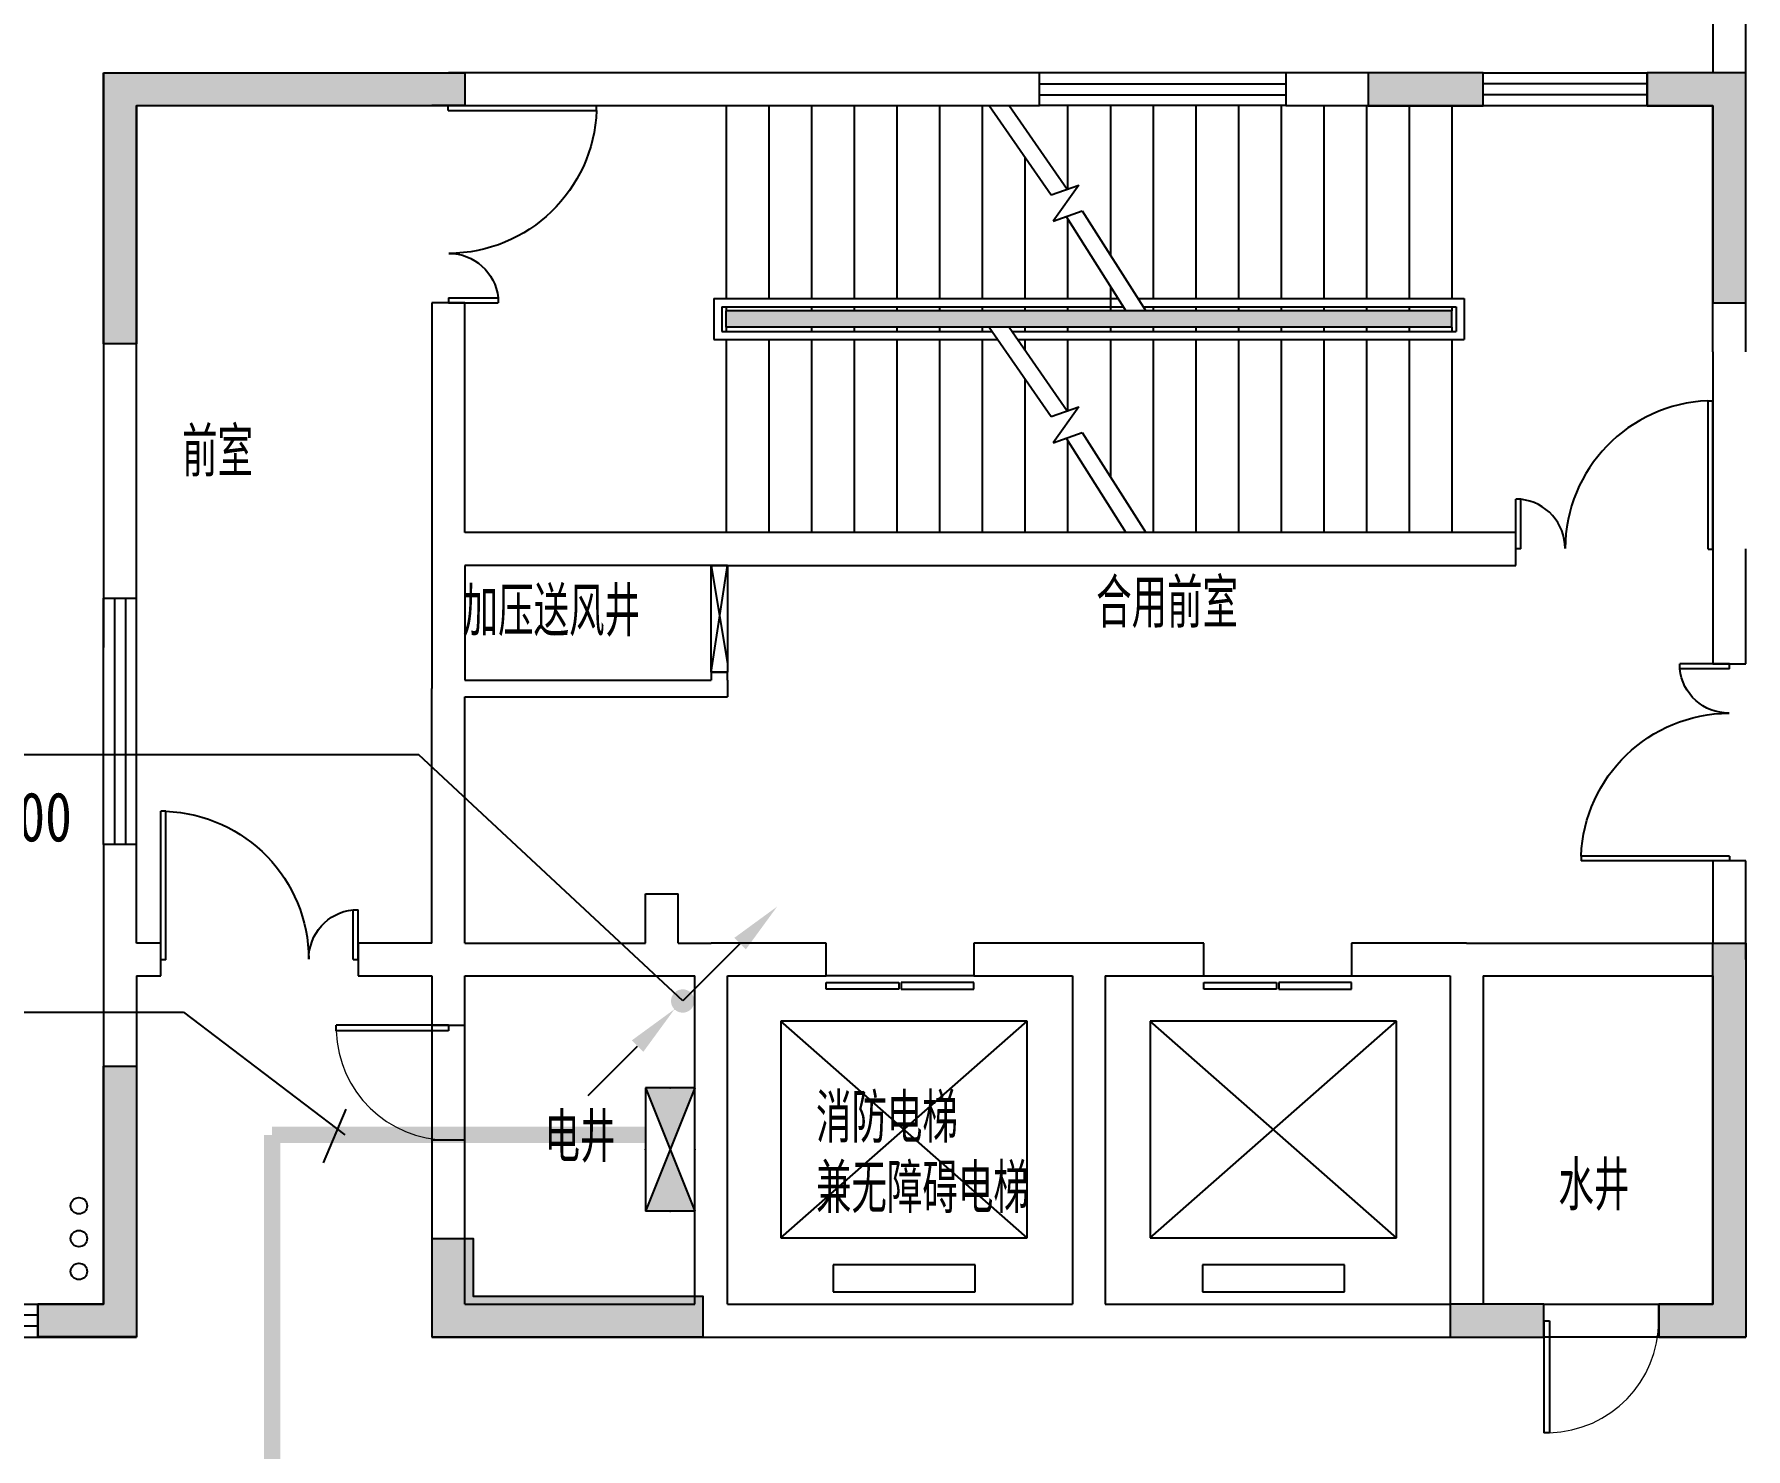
# Model space of a CAD drawing. Extents: x -41969 to 449372, y 65390 to 759577.
# Drawn here: x 328283 to 338705, y 719352 to 727967 of the extents above; entities that cross this region are included whole.
import ezdxf
from ezdxf.enums import TextEntityAlignment as Align

# ---------------------------------------------------------------- set-up
doc = ezdxf.new("R2010")
doc.units = 0
doc.header["$LTSCALE"] = 1000
doc.header["$MEASUREMENT"] = 0
doc.linetypes.add('DASH', pattern=[0.35, 0.25, -0.1])
for name, color, linetype in [('0-桥架', 120, 'Continuous'), ('0-电气文字', 6, 'Continuous'), ('ELEVATOR', 1, 'Continuous'), ('EQUIP-通讯', 241, 'Continuous'), ('IN-door', 2, 'Continuous'), ('jg新结构柱', 9, 'Continuous'), ('LWIRE', 4, 'Continuous'), ('PUB_HATCH', 8, 'Continuous'), ('STAIR', 2, 'Continuous'), ('WALL', 7, 'Continuous'), ('WINDOW', 2, 'Continuous'), ('WINDOW_TEXT', 7, 'Continuous'), ('电气标注', 6, 'Continuous'), ('装修家具', 8, 'Continuous')]:
    doc.layers.add(name, color=color, linetype=linetype)
doc.styles.add('-宋体', font='', dxfattribs={"width": 1.3})
doc.styles.add('_TCH_LABEL', font='COMPLEX', dxfattribs={"bigfont": 'GBCBIG'})
doc.styles.add('DIM_FONT', font='SIMPLEX', dxfattribs={"width": 0.7, "bigfont": 'GBCBIG'})
doc.styles.add('SIMPLEX', font='SIMPLEX.SHX')
doc.styles.get("Standard").update_dxf_attribs({"font": 'gbenor.shx', "bigfont": 'gbcbig.shx'})
doc.styles.get('-宋体').set_extended_font_data('NSimSun')

# ---------------------------------------------------------------- blocks, each defined once
blk = doc.blocks.new('A$C65FF3140')
at = {"color": 8}
for centre in [(-8350, 600), (-8350, 400), (-8350, 200)]:
    blk.add_circle(centre, 50, dxfattribs=at)
at = {"color": 8, "ltscale": 1e-06, "style": 'DIM_FONT', "text_generation_flag": 4, "width": 0.8, "flags": 9}
for tag, p, rotation in [('YSIZE', (7914, 18100), 270), ('XSIZE', (7914, 18100), 270), ('YSIZE', (5350, 12480), 270.0001), ('XSIZE', (5350, 12480), 270.0001), ('YSIZE', (7914, 10300), 270), ('XSIZE', (7914, 10300), 270), ('YSIZE', (5350, 4680), 270.0001), ('XSIZE', (5350, 4680), 270.0001), ('YSIZE', (-4020, -3750), 180.0001), ('XSIZE', (-4020, -3750), 180.0001), ('YSIZE', (3780, -3750), 180.0001), ('XSIZE', (3780, -3750), 180.0001), ('YSIZE', (12500, -4414), 270.0001), ('XSIZE', (12500, -4414), 270.0001), ('YSIZE', (12451, -6050), 180), ('XSIZE', (12451, -6050), 180), ('YSIZE', (10570, -6235), 180), ('XSIZE', (10570, -6235), 180), ('YSIZE', (-6200, -6314), 180), ('XSIZE', (-6200, -6314), 180), ('YSIZE', (1600, -6314), 180), ('XSIZE', (1600, -6314), 180)]:
    blk.add_attdef(tag, p, '', height=0.5, rotation=rotation, dxfattribs=at)
at = {"color": 8, "style": 'DIM_FONT', "oblique": 0, "width": 0.8, "flags": 9}
for tag, p, rotation in [('YSIZE', (5517, 17078), 360), ('XSIZE', (5517, 17078), 360), ('YSIZE', (5517, 9278), 360), ('XSIZE', (5517, 9278), 360), ('YSIZE', (-7222, -3917), 270), ('XSIZE', (-7222, -3917), 270), ('YSIZE', (578, -3917), 270), ('XSIZE', (578, -3917), 270)]:
    blk.add_attdef(tag, p, '', height=0.413, rotation=rotation, dxfattribs=at)
at = {"color": 8, "ltscale": 1e-06, "style": 'DIM_FONT', "width": 0.8, "flags": 9}
for tag, p, rotation in [('YSIZE', (5350, 16101), 89.9999), ('XSIZE', (5350, 16101), 89.9999), ('YSIZE', (7914, 10500), 90), ('XSIZE', (7914, 10500), 90), ('YSIZE', (7914, 2700), 90), ('XSIZE', (7914, 2700), 90), ('YSIZE', (-16900, -4414), 269.9999), ('XSIZE', (-16900, -4414), 269.9999)]:
    blk.add_attdef(tag, p, '', height=0.5, rotation=rotation, dxfattribs=at)
at = {"color": 8, "style": 'DIM_FONT', "text_generation_flag": 4, "width": 0.8, "flags": 9}
for tag, p, rotation in [('YSIZE', (5517, 11522), 0), ('XSIZE', (5517, 11522), 0), ('YSIZE', (5517, 3722), 0), ('XSIZE', (5517, 3722), 0), ('YSIZE', (9343, -1536), 180), ('XSIZE', (9343, -1536), 180), ('YSIZE', (-4978, -3917), 270), ('XSIZE', (-4978, -3917), 270), ('YSIZE', (2822, -3917), 270), ('XSIZE', (2822, -3917), 270)]:
    blk.add_attdef(tag, p, '', height=0.413, rotation=rotation, dxfattribs=at)
at = {"color": 8, "ltscale": 1e-06, "style": 'DIM_FONT', "oblique": 0, "width": 0.8, "flags": 9}
for tag, p, rotation in [('YSIZE', (5350, 8320), 89.9999), ('XSIZE', (5350, 8320), 89.9999), ('YSIZE', (-8180, -3750), 359.9999), ('XSIZE', (-8180, -3750), 359.9999), ('YSIZE', (-380, -3750), 359.9999), ('XSIZE', (-380, -3750), 359.9999)]:
    blk.add_attdef(tag, p, '', height=0.5, rotation=rotation, dxfattribs=at)
at = {"color": 8, "text_generation_flag": 4, "flags": 9}
for tag, p, height, width in [('YSIZE', (-14000, -1399), 0.666, 0.834261), ('XSIZE', (-14000, -1399), 0.666, 0.834261), ('YSIZE', (-10846, -3267), 0.5, 0.8), ('XSIZE', (-10846, -3267), 0.5, 0.8)]:
    blk.add_attdef(tag, p, '', height=height, rotation=180, dxfattribs=dict(at, width=width))
at = {"color": 8, "flags": 9}
for tag, p, height, width in [('YSIZE', (9600, -1399), 0.666, 0.834261), ('XSIZE', (9600, -1399), 0.666, 0.834261), ('YSIZE', (6446, -3267), 0.5, 0.8), ('XSIZE', (6446, -3267), 0.5, 0.8)]:
    blk.add_attdef(tag, p, '', height=height, dxfattribs=dict(at, width=width))
at = {"color": 8, "style": 'DIM_FONT', "width": 0.8, "flags": 9}
for tag in ['YSIZE', 'XSIZE']:
    blk.add_attdef(tag, (-13743, -1536), '', height=0.413, dxfattribs=at)
at = {"color": 8, "flags": 9}
for tag, p in [('YSIZE', (5880, -5584)), ('XSIZE', (5880, -5584)), ('YSIZE', (5880, -5584)), ('XSIZE', (5880, -5584)), ('YSIZE', (9400, -8941)), ('XSIZE', (9400, -8941))]:
    blk.add_attdef(tag, p, '', height=0.5, dxfattribs=at)
at = {"color": 8, "ltscale": 1e-06, "style": 'DIM_FONT', "width": 0.8, "flags": 9}
for tag, p in [('YSIZE', (-16900, -6050)), ('XSIZE', (-16900, -6050)), ('YSIZE', (-14970, -6235)), ('XSIZE', (-14970, -6235)), ('YSIZE', (-6000, -6314)), ('XSIZE', (-6000, -6314)), ('YSIZE', (1800, -6314)), ('XSIZE', (1800, -6314))]:
    blk.add_attdef(tag, p, '', height=0.5, dxfattribs=at)
at = {"color": 8, "text_generation_flag": 4, "flags": 9}
for tag, p in [('YSIZE', (-10280, -6139)), ('XSIZE', (-10280, -6139)), ('YSIZE', (-13800, -9000)), ('XSIZE', (-13800, -9000))]:
    blk.add_attdef(tag, p, '', height=0.5, rotation=180, dxfattribs=at)
blk = doc.blocks.new('_lift')
at = {"color": 9}
for p, q in [((0.2885, 0.5), (-0.2885, 0.5)), ((-0.2885, 0.5), (-0.2885, 0.4)), ((0.2885, 0.4), (0.2885, 0.5)), ((-0.2885, 0.4), (0.2885, 0.4)), ((0.5, 0.3), (-0.5, 0.3)), ((0.5, 0.3), (-0.5, -0.5)), ((-0.5, 0.3), (0.5, -0.5)), ((-0.5, 0.3), (-0.5, -0.5)), ((0.5, -0.5), (0.5, 0.3)), ((-0.5, -0.5), (0.5, -0.5))]:
    blk.add_line(p, q, dxfattribs=at)
blk = doc.blocks.new('sdarw52y5fghg')
at = {"layer": 'jg新结构柱'}
h = blk.add_hatch(color=256, dxfattribs=at)
h.dxf.hatch_style = 1
h.paths.add_polyline_path([(16258, -2243071), (16258, -2242471), (16508, -2242471), (16508, -2242821), (17908, -2242821), (17908, -2243071)])
h.paths.add_polyline_path([(24258, -2243071), (23728, -2243071), (23728, -2242871), (24058, -2242871), (24058, -2240671), (24258, -2240671)])
h.paths.add_polyline_path([(14258, -2235371), (16458, -2235371), (16458, -2235571), (14458, -2235571), (14458, -2237021), (14258, -2237021)])
h.paths.add_polyline_path([(26058, -2240371), (26058, -2239771), (26258, -2239771), (26258, -2240171), (28158, -2240171), (28158, -2240371)])
h.paths.add_polyline_path([(33758, -2240371), (33758, -2239771), (33558, -2239771), (33558, -2240171), (32108, -2240171), (32108, -2240371)])
h.paths.add_polyline_path([(33758, -2224571), (33758, -2225171), (33558, -2225171), (33558, -2224771), (32108, -2224771), (32108, -2224571)])
h.paths.add_polyline_path([(26058, -2224571), (26058, -2225171), (26258, -2225171), (26258, -2224771), (27708, -2224771), (27708, -2224571)])
h.paths.add_polyline_path([(27708, -2232371), (27708, -2232571), (26358, -2232571), (26358, -2233171), (26058, -2233171), (26058, -2231771), (26358, -2231771), (26358, -2232371)])
h.paths.add_polyline_path([(32108, -2232371), (32108, -2232571), (33458, -2232571), (33458, -2233171), (33758, -2233171), (33758, -2231771), (33458, -2231771), (33458, -2232371)])
h.paths.add_polyline_path([(35158, -2242871), (34558, -2242871), (34558, -2243071), (34958, -2243071), (34958, -2244521), (35158, -2244521)])
h.paths.add_polyline_path([(32058, -2244521), (31858, -2244521), (31858, -2243071), (31458, -2243071), (31458, -2242871), (32458, -2242871), (32458, -2243071), (32058, -2243071)])
h.paths.add_polyline_path([(34958, -2251871), (35158, -2251871), (35158, -2251671), (35158, -2250221), (34958, -2250221)])
h.paths.add_polyline_path([(14458, -2243070), (13858, -2243070), (13858, -2242870), (14258, -2242870), (14258, -2241420), (14458, -2241420)])
h.paths.add_polyline_path([(5358, -2242871), (5958, -2242871), (5958, -2243071), (5558, -2243071), (5558, -2244521), (5358, -2244521)])
h.paths.add_polyline_path([(8458, -2244520), (8658, -2244520), (8658, -2243070), (9058, -2243070), (9058, -2242870), (8058, -2242870), (8058, -2243070), (8458, -2243070)])
h.paths.add_polyline_path([(28158, -2244871), (27958, -2244871), (27958, -2245071), (27958, -2247121), (28158, -2247121)])
h.paths.add_polyline_path([(12358, -2244871), (12558, -2244871), (12558, -2245071), (12558, -2247121), (12358, -2247121)])
h.paths.add_polyline_path([(20158, -2246770), (20358, -2246770), (20358, -2245170), (20758, -2245170), (20758, -2244870), (19758, -2244870), (19758, -2245170), (20158, -2245170)])
h.paths.add_polyline_path([(5558, -2251871), (5358, -2251871), (5358, -2251671), (5358, -2250221), (5558, -2250221)])
h.paths.add_polyline_path([(32058, -2250921), (31858, -2250921), (31858, -2252371), (31458, -2252371), (31458, -2252571), (32458, -2252571), (32458, -2252371), (32058, -2252371)])
h.paths.add_polyline_path([(28158, -2250921), (27958, -2250921), (27958, -2252371), (27558, -2252371), (27558, -2252571), (28558, -2252571), (28558, -2252371), (28158, -2252371)])
h.paths.add_polyline_path([(20358, -2250921), (20158, -2250921), (20158, -2252271), (19558, -2252271), (19558, -2252571), (20958, -2252571), (20958, -2252271), (20358, -2252271)])
h.paths.add_polyline_path([(12558, -2250921), (12358, -2250921), (12358, -2252371), (11958, -2252371), (11958, -2252571), (12958, -2252571), (12958, -2252371), (12558, -2252371)])
h.paths.add_polyline_path([(8658, -2250921), (8458, -2250921), (8458, -2252371), (8058, -2252371), (8058, -2252571), (9058, -2252571), (9058, -2252371), (8658, -2252371)])
h.paths.add_polyline_path([(23658, -2235571), (24058, -2235571), (24058, -2236771), (24258, -2236771), (24258, -2235371), (23658, -2235371)])
h.paths.add_polyline_path([(22658, -2235571), (22658, -2235371), (21958, -2235371), (21958, -2235571)])
blk.add_hatch(color=256, dxfattribs=at).paths.add_polyline_path([(22458, -2242871), (22458, -2243071), (23028, -2243071), (23028, -2242871)])
for p, q in [((22658, -2235571), (22658, -2235371)), ((23658, -2235571), (23658, -2235371))]:
    blk.add_line(p, q, dxfattribs=at)
for points in [[(14258, -2235371), (16458, -2235371), (16458, -2235571), (14458, -2235571), (14458, -2237021), (14258, -2237021)], [(24258, -2243071), (23728, -2243071), (23728, -2242871), (24058, -2242871), (24058, -2240671), (24258, -2240671)], [(14458, -2243070), (13858, -2243070), (13858, -2242870), (14258, -2242870), (14258, -2241420), (14458, -2241420)], [(16258, -2243071), (16258, -2242471), (16508, -2242471), (16508, -2242821), (17908, -2242821), (17908, -2243071)], [(22458, -2242871), (22458, -2243071), (23028, -2243071), (23028, -2242871)]]:
    blk.add_lwpolyline(points, close=True, dxfattribs=at)
for points in [[(22658, -2235371), (21958, -2235371), (21958, -2235571), (22658, -2235571)], [(23658, -2235571), (24058, -2235571), (24058, -2236771), (24258, -2236771), (24258, -2235371), (23658, -2235371)]]:
    blk.add_lwpolyline(points, dxfattribs=at)
blk = doc.blocks.new('$DorLib2D$00000225')
at = {"color": 0}
for p, q in [((0.475, -0.0014), (0.475, 0.7521)), ((0.475, 0.7521), (0.5, 0.7521)), ((0.5, -0.0014), (0.5, 0.7521)), ((-0.5, 0), (-0.5, 0.252)), ((-0.475, 0.252), (-0.5, 0.252)), ((-0.475, 0), (-0.475, 0.252)), ((-0.475, 0), (-0.5, 0)), ((0.475, -0.0014), (0.5, -0.0014))]:
    blk.add_line(p, q, dxfattribs=at)
for centre, radius, start, end in [((0.5046, -0.0019), 0.7546, 92.24927, 179.72377), ((-0.5008, 0.0026), 0.2508, 359.78987, 84.09744)]:
    blk.add_arc(centre, radius, start, end, dxfattribs=at)
blk = doc.blocks.new('$DorLib2D$00000001')
for p, q in [((0.45, 0.975), (0.5, 0.975)), ((0.45, 0), (0.45, 0.975)), ((0.5, 0), (0.5, 0.975)), ((0.5, 0), (0.45, 0))]:
    blk.add_line(p, q)
at = {"lineweight": 13}
blk.add_arc((0.475, 0), 0.975, 91.4693, 180, dxfattribs=at)
blk = doc.blocks.new('_liftd')
for p, q in [((0.5, -0.5), (-0.5, -0.5)), ((-0.5, -0.7), (-0.008, -0.7)), ((-0.5, -0.9), (-0.5, -0.7)), ((-0.008, -0.7), (-0.008, -0.9)), ((0.5, -0.7), (0.008, -0.7)), ((0.008, -0.7), (0.008, -0.9)), ((0.5, -0.9), (0.5, -0.7)), ((-0.008, -0.9), (-0.5, -0.9)), ((0.008, -0.9), (0.5, -0.9))]:
    blk.add_line(p, q)
blk = doc.blocks.new('_wblk')
for p, q in [((-0.5, 0.5), (0.5, 0.5)), ((0.5, 0.1667), (-0.5, 0.1667)), ((0.5, -0.1667), (-0.5, -0.1667)), ((-0.5, -0.5), (0.5, -0.5))]:
    blk.add_line(p, q)
at = {"layer": 'WINDOW_TEXT', "style": 'SIMPLEX', "flags": 9}
blk.add_attdef('A', text='', height=1, dxfattribs=at).set_placement((0, 1.5), align=Align.MIDDLE)
blk = doc.blocks.new('$equip$00001436')
for p, q in [((0.75, 0.6), (-0.75, 0.6)), ((-0.75, 0), (0.75, 0.6)), ((-0.75, 0.6), (0.75, 0)), ((-0.75, 0.6), (-0.75, 0)), ((0.75, 0.6), (0.75, 0)), ((-0.75, 0), (0.75, 0))]:
    blk.add_line(p, q)
for p in [(0, 0.6), (-0.75, 0.3), (0.75, 0.3), (0, 0)]:
    blk.add_point(p)
for points in [[(-0.75, 0.6), (0, 0.3), (-0.75, 0)], [(0.75, 0.6), (0, 0.3), (0.75, 0)]]:
    blk.add_solid(points)
at = {"style": '_TCH_LABEL', "flags": 9}
blk.add_attdef('A', (0, 0), '', height=0.00002, dxfattribs=at)
blk = doc.blocks.new('$TelecSys$00000081')
for p, q in [((0.104, 0.104), (0.104, 0.104)), ((-0.104, -0.104), (-0.104, -0.104)), ((-1.15, -1.15), (-0.55, -0.55))]:
    blk.add_line(p, q)
at = {"const_width": 0.142}
blk.add_lwpolyline([(0.071, 0, 1), (-0.071, 0, 1)], format="xyb", close=True, dxfattribs=at)
blk.add_solid([(-0.62, -0.48), (-0.48, -0.62), (-0.1, -0.1)])
at = {"width": 0.8, "flags": 9}
blk.add_attdef('A', (0, 0), '', height=0.00002, rotation=180, dxfattribs=at)
blk = doc.blocks.new('$TelecSys$00000079')
for p, q in [((0.7, 0.7), (0, 0)), ((0.104, 0.104), (0.104, 0.104)), ((-0.104, -0.104), (-0.104, -0.104))]:
    blk.add_line(p, q)
at = {"const_width": 0.142}
blk.add_lwpolyline([(-0.071, 0, 1), (0.071, 0, 1)], format="xyb", close=True, dxfattribs=at)
blk.add_solid([(0.63, 0.77), (0.77, 0.63), (1.15, 1.15)])
at = {"width": 0.8, "flags": 9}
blk.add_attdef('A', (0, 0), '', height=0.00002, dxfattribs=at)

msp = doc.modelspace()

# ---------------------------------------------------------------- hatches: boundary and pattern name
at = {"layer": 'PUB_HATCH'}
msp.add_hatch(color=256, dxfattribs=at).paths.add_polyline_path([(336916, 726282.2), (332496, 726282.2), (332496, 726182.2), (336916, 726182.2)])

# ---------------------------------------------------------------- linework, layer by layer
at = {"layer": '0-桥架', "const_width": 100}
for points in [[(332005.2, 721263.7), (329731.7, 721263.7)], [(329731.7, 721263.7), (329731.7, 719240.6)]]:
    msp.add_lwpolyline(points, dxfattribs=at)
at = {"layer": '0-电气文字', "linetype": 'Continuous'}
for p, q in [((325642.2, 722011.9), (329192.8, 722011.9)), ((329192.8, 722011.9), (330175.4, 721263.7)), ((330180.6, 721419.8), (330041.9, 721094.2))]:
    msp.add_line(p, q, dxfattribs=at)
at = {"layer": 'IN-door'}
for p, q in [((330705.2, 721932.2), (330705.2, 721232.2)), ((330905.2, 721232.2), (330905.2, 721932.2))]:
    msp.add_line(p, q, dxfattribs=at)
at = {"layer": 'STAIR'}
for p, q in [((332496, 727532.2), (332496, 726357.2)), ((332756, 727532.2), (332756, 726357.2)), ((333016, 727532.2), (333016, 726357.2)), ((333276, 727532.2), (333276, 726357.2)), ((333536, 727532.2), (333536, 726357.2)), ((333796, 727532.2), (333796, 726357.2)), ((334056, 727532.2), (334056, 726357.2)), ((334099.1, 727532.2), (334476.1, 726988.5)), ((334220.8, 727532.2), (334573.5, 727023.5)), ((334576, 727532.2), (334576, 727024.4)), ((334836, 727532.2), (334836, 726622.9)), ((335096, 727532.2), (335096, 726357.2)), ((335356, 727532.2), (335356, 726357.2)), ((335616, 727532.2), (335616, 726357.2)), ((335876, 727532.2), (335876, 726357.2)), ((336136, 727532.2), (336136, 726357.2)), ((336396, 727532.2), (336396, 726357.2)), ((336656, 727532.2), (336656, 726357.2)), ((336916, 727532.2), (336916, 726357.2)), ((334316, 727219.4), (334316, 726357.2)), ((334476.1, 726988.5), (334644, 727048.8)), ((334644, 727048.8), (334488.7, 726829.2)), ((334488.7, 726829.2), (334664.5, 726892.2)), ((334567.1, 726857.3), (334931.1, 726282.2)), ((334576, 726844.4), (334576, 726357.2)), ((334664.5, 726892.2), (335052.8, 726282.2)), ((334836, 726432.5), (334836, 726282.2)), ((332421, 726357.2), (334883.7, 726357.2)), ((332421, 726357.2), (332421, 726107.2)), ((332471, 726307.2), (334915.3, 726307.2)), ((332471, 726307.2), (332471, 726157.2)), ((332496, 726307.2), (332496, 726282.2)), ((333016, 726307.2), (333016, 726282.2)), ((333276, 726307.2), (333276, 726282.2)), ((333536, 726307.2), (333536, 726282.2)), ((333796, 726307.2), (333796, 726282.2)), ((334056, 726307.2), (334056, 726282.2)), ((334316, 726307.2), (334316, 726282.2)), ((334576, 726307.2), (334576, 726282.2)), ((334836, 726307.2), (334836, 726282.2)), ((335005.1, 726357.2), (336991, 726357.2)), ((335036.9, 726307.2), (336941, 726307.2)), ((335096, 726307.2), (335096, 726282.2)), ((335356, 726307.2), (335356, 726282.2)), ((335616, 726307.2), (335616, 726282.2)), ((335876, 726307.2), (335876, 726282.2)), ((336136, 726307.2), (336136, 726282.2)), ((336396, 726307.2), (336396, 726282.2)), ((336656, 726307.2), (336656, 726282.2)), ((336916, 726307.2), (336916, 726282.2)), ((336941, 726307.2), (336941, 726157.2)), ((336991, 726357.2), (336991, 726107.2)), ((336916, 726282.2), (332496, 726282.2)), ((332496, 726182.2), (332496, 726282.2)), ((336916, 726182.2), (336916, 726282.2)), ((332421, 726107.2), (334151.1, 726107.2)), ((332471, 726157.2), (334116.5, 726157.2)), ((336916, 726182.2), (332496, 726182.2)), ((332496, 726182.2), (332496, 726157.2)), ((332496, 726107.2), (332496, 724932.2)), ((332756, 726107.2), (332756, 724932.2)), ((333016, 726182.2), (333016, 726157.2)), ((333016, 726107.2), (333016, 724932.2)), ((333276, 726182.2), (333276, 726157.2)), ((333276, 726107.2), (333276, 724932.2)), ((333536, 726182.2), (333536, 726157.2)), ((333536, 726107.2), (333536, 724932.2)), ((333796, 726182.2), (333796, 726157.2)), ((333796, 726107.2), (333796, 724932.2)), ((334056, 726182.2), (334056, 726157.2)), ((334056, 726107.2), (334056, 724932.2)), ((334099.1, 726182.2), (334476.1, 725638.5)), ((334220.8, 726182.2), (334573.5, 725673.5)), ((334238.2, 726157.2), (336941, 726157.2)), ((334272.8, 726107.2), (336991, 726107.2)), ((334316, 726182.2), (334316, 726157.2)), ((334316, 726107.2), (334316, 726044.9)), ((334576, 726182.2), (334576, 726157.2)), ((334576, 726107.2), (334576, 725674.4)), ((334836, 726182.2), (334836, 726157.2)), ((334836, 726107.2), (334836, 725272.9)), ((335096, 726182.2), (335096, 726157.2)), ((335096, 726107.2), (335096, 724932.2)), ((335356, 726182.2), (335356, 726157.2)), ((335356, 726107.2), (335356, 724932.2)), ((335616, 726182.2), (335616, 726157.2)), ((335616, 726107.2), (335616, 724932.2)), ((335876, 726182.2), (335876, 726157.2)), ((335876, 726107.2), (335876, 724932.2)), ((336136, 726182.2), (336136, 726157.2)), ((336136, 726107.2), (336136, 724932.2)), ((336396, 726182.2), (336396, 726157.2)), ((336396, 726107.2), (336396, 724932.2)), ((336656, 726182.2), (336656, 726157.2)), ((336656, 726107.2), (336656, 724932.2)), ((336916, 726182.2), (336916, 726157.2)), ((336916, 726182.2), (336916, 726157.2)), ((336916, 726107.2), (336916, 724932.2)), ((334316, 725869.4), (334316, 724932.2)), ((334476.1, 725638.5), (334644, 725698.8)), ((334644, 725698.8), (334488.7, 725479.2)), ((334488.7, 725479.2), (334664.5, 725542.2)), ((334567.1, 725507.3), (334931.1, 724932.2)), ((334576, 725494.4), (334576, 724932.2)), ((334664.5, 725542.2), (335052.8, 724932.2))]:
    msp.add_line(p, q, dxfattribs=at)
at = {"layer": 'WALL'}
for p, q in [((338505.2, 729632.2), (338505.2, 727732.2)), ((338705.2, 727632.2), (338705.2, 729632.2)), ((328705.2, 727732.2), (328705.2, 724532.2)), ((328705.2, 727732.2), (330805.2, 727732.2)), ((334405.2, 727732.2), (330805.2, 727732.2)), ((334405.2, 727532.2), (334405.2, 727732.2)), ((337105.2, 727732.2), (335905.2, 727732.2)), ((335905.2, 727732.2), (335905.2, 727532.2)), ((337105.2, 727532.2), (337105.2, 727732.2)), ((338505.2, 727732.2), (338105.2, 727732.2)), ((338105.2, 727732.2), (338105.2, 727532.2)), ((338705.2, 726032.2), (338705.2, 727632.2)), ((328905.2, 724532.2), (328905.2, 727532.2)), ((328905.2, 727532.2), (330705.2, 727532.2)), ((330905.2, 727532.2), (330705.2, 727532.2)), ((330905.2, 727532.2), (334405.2, 727532.2)), ((335905.2, 727532.2), (337105.2, 727532.2)), ((338105.2, 727532.2), (338505.2, 727532.2)), ((338505.2, 726032.2), (338505.2, 727532.2)), ((330905.2, 726332.2), (330705.2, 726332.2)), ((330705.2, 726332.2), (330705.2, 724832.2)), ((330905.2, 724932.2), (330905.2, 726332.2)), ((336916, 726282.2), (332496, 726282.2)), ((332496, 726182.2), (332496, 726282.2)), ((336916, 726182.2), (336916, 726282.2)), ((336916, 726182.2), (332496, 726182.2)), ((338505.2, 726032.2), (338505.2, 724932.2)), ((332405, 724932.2), (330905.2, 724932.2)), ((337305.2, 724932.2), (332405, 724932.2)), ((337305.2, 724732.2), (337305.2, 724932.2)), ((338505.2, 724932.2), (338505.2, 724732.2)), ((330705.2, 724832.2), (330705.2, 723982.2)), ((330905.2, 724732.2), (330905.2, 724032.2)), ((332405, 724732.2), (330905.2, 724732.2)), ((332505, 724732.2), (332405, 724732.2)), ((332505, 724732.2), (337305.2, 724732.2)), ((338505.2, 724732.2), (338505.2, 724132.2)), ((338705.2, 724132.2), (338705.2, 724832.2)), ((328705.2, 724532.2), (328905.2, 724532.2)), ((338505.2, 724132.2), (338705.2, 724132.2)), ((330905.2, 724032.2), (332405, 724032.2)), ((332505, 724082.2), (332405, 724082.2)), ((332405, 724082.2), (332405, 724032.2)), ((332505, 724032.2), (332505, 724082.2)), ((332505, 724032.2), (332505.2, 724032.2)), ((332505.2, 724032.2), (332505.2, 723932.2)), ((330705.2, 722432.2), (330705.2, 723982.2)), ((330905.2, 723932.2), (332405, 723932.2)), ((330905.2, 722432.2), (330905.2, 723932.2)), ((332405, 723932.2), (332505.2, 723932.2)), ((328905.2, 723032.2), (328705.2, 723032.2)), ((328705.2, 723032.2), (328705.2, 722332.2)), ((328905.2, 722432.2), (328905.2, 723032.2)), ((338705.2, 722932.2), (338505.2, 722932.2)), ((338505.2, 722932.2), (338505.2, 722432.2)), ((338705.2, 722332.2), (338705.2, 722932.2)), ((332005.2, 722432.2), (332005.2, 722732.2)), ((332005.2, 722732.2), (332205.2, 722732.2)), ((332205.2, 722432.2), (332205.2, 722732.2)), ((328705.2, 722332.2), (328705.2, 720232.2)), ((329055.2, 722432.2), (328905.2, 722432.2)), ((329055.2, 722232.2), (329055.2, 722432.2)), ((330705.2, 722432.2), (330255.2, 722432.2)), ((330255.2, 722432.2), (330255.2, 722232.2)), ((330905.2, 722432.2), (332005.2, 722432.2)), ((332205.2, 722432.2), (332405.2, 722432.2)), ((333105.2, 722432.2), (332405.2, 722432.2)), ((333105.2, 722232.2), (333105.2, 722432.2)), ((334705.2, 722432.2), (334005.2, 722432.2)), ((334005.2, 722432.2), (334005.2, 722232.2)), ((334605.2, 722432.2), (334605.2, 722432.2)), ((335405.2, 722432.2), (334705.2, 722432.2)), ((334805.2, 722432.2), (334805.2, 722432.2)), ((335405.2, 722232.2), (335405.2, 722432.2)), ((337005.2, 722432.2), (336305.2, 722432.2)), ((336305.2, 722432.2), (336305.2, 722232.2)), ((337005.2, 722432.2), (338505.2, 722432.2)), ((338705.2, 722332.2), (338705.2, 720032.2)), ((328905.2, 722232.2), (329055.2, 722232.2)), ((328905.2, 722232.2), (328905.2, 720032.2)), ((330255.2, 722232.2), (330705.2, 722232.2)), ((330705.2, 722232.2), (330705.2, 721932.2)), ((330905.2, 721932.2), (330905.2, 722232.2)), ((330905.2, 722232.2), (332105.2, 722232.2)), ((332105.2, 722232.2), (332305.2, 722232.2)), ((332305.2, 720232.2), (332305.2, 722232.2)), ((332505.2, 720232.2), (332505.2, 722232.2)), ((332505.2, 722232.2), (333105.2, 722232.2)), ((334005.2, 722232.2), (334605.2, 722232.2)), ((334605.2, 722232.2), (334605.2, 720232.2)), ((334805.2, 722232.2), (335405.2, 722232.2)), ((334805.2, 722232.2), (334805.2, 720232.2)), ((336305.2, 722232.2), (336905.2, 722232.2)), ((336905.2, 722232.2), (336905.2, 720232.2)), ((337105.2, 722232.2), (337105.2, 720232.2)), ((337105.2, 722232.2), (338505.2, 722232.2)), ((338505.2, 722232.2), (338505.2, 720232.2)), ((330705.2, 721932.2), (330905.2, 721932.2)), ((330905.2, 721232.2), (330705.2, 721232.2)), ((330705.2, 721232.2), (330705.2, 720032.2)), ((330905.2, 720232.2), (330905.2, 721232.2)), ((328705.2, 720232.2), (328305.2, 720232.2)), ((328305.2, 720232.2), (328305.2, 720032.2)), ((330905.2, 720232.2), (332305.2, 720232.2)), ((332505.2, 720232.2), (334605.2, 720232.2)), ((334805.2, 720232.2), (336905.2, 720232.2)), ((337475.9, 720232.2), (337105.2, 720232.2)), ((337475.9, 720032.2), (337475.9, 720232.2)), ((338505.2, 720232.2), (338175.9, 720232.2)), ((338175.9, 720232.2), (338175.9, 720032.2)), ((328305.2, 720032.2), (328905.2, 720032.2)), ((330705.2, 720032.2), (332405.2, 720032.2)), ((332405.2, 720032.2), (334705.2, 720032.2)), ((334705.2, 720032.2), (337005.2, 720032.2)), ((337005.2, 720032.2), (337475.9, 720032.2)), ((338175.9, 720032.2), (338705.2, 720032.2))]:
    msp.add_line(p, q, dxfattribs=at)
at = {"layer": 'WINDOW'}
for p, q in [((328705.2, 726132.2), (328705.2, 724232.2)), ((332405.2, 724082.2), (332505, 724732.2)), ((332405.2, 724732.2), (332505, 724132.2)), ((337475.9, 720232.2), (338175.9, 720232.2)), ((338175.9, 720032.2), (337475.9, 720032.2))]:
    msp.add_line(p, q, dxfattribs=at)
at = {"layer": 'WINDOW', "linetype": 'DASH'}
for p, q in [((332505, 724732.2), (332405, 724732.2)), ((332505.2, 724732.2), (332405.2, 724732.2)), ((332405, 724082.2), (332505, 724082.2))]:
    msp.add_line(p, q, dxfattribs=at)
at = {"layer": 'WINDOW'}
msp.add_lwpolyline([(332405.2, 724082.2), (332405.2, 724732.2), (332505.2, 724732.2), (332505.2, 724082.2)], close=True, dxfattribs=at)
at = {"layer": '电气标注'}
for p, q in [((330624.3, 723579.1), (326512.4, 723579.1)), ((332232, 722079.2), (330624.3, 723579.1))]:
    msp.add_line(p, q, dxfattribs=at)

# ---------------------------------------------------------------- block references
at = {"layer": 'ELEVATOR', "xscale": 1499.999999998138, "yscale": 1649.999999985099, "zscale": 1499.999999998138, "rotation": 179.9999986101454}
for p in [(333580.5, 721132.2), (333580.5, 721132.2), (335828.9, 721132.2), (335828.9, 721132.2)]:
    msp.add_blockref('_lift', p, dxfattribs=at)
at = {"layer": 'EQUIP-通讯', "xscale": 500, "yscale": 500, "zscale": 500, "rotation": 270}
msp.add_blockref('$equip$00001436', (332005.2, 721174.6), dxfattribs=at)
at = {"layer": 'IN-door', "zscale": 200}
for name, p, xscale, yscale, rotation in [('$DorLib2D$00000225', (330805.2, 726932.2), 1200, -1200, 90.00000076034767), ('$DorLib2D$00000225', (337905.2, 724832.2), -1200, -1200, 180.0000000086267), ('$DorLib2D$00000225', (338605.2, 723532.2), 1200, -1200, 269.9999999502785), ('$DorLib2D$00000225', (329655.2, 722332.2), 1200, -1200, 179.999999768236), ('$DorLib2D$00000001', (330805.2, 721582.2), 700.0000000000001, 700, 90.00000122619542), ('$DorLib2D$00000001', (337825.9, 720132.2), -699.9999999999949, -700, 359.9999396910305)]:
    msp.add_blockref(name, p, dxfattribs=dict(at, xscale=xscale, yscale=yscale, rotation=rotation))
at = {"layer": 'jg新结构柱'}
msp.add_blockref('sdarw52y5fghg', (314447.6, 2963102.9), dxfattribs=at)
at = {"layer": 'LWIRE', "xscale": 500, "yscale": 500, "zscale": 500}
for name in ['$TelecSys$00000079', '$TelecSys$00000081']:
    msp.add_blockref(name, (332232, 722079.2), dxfattribs=at)
at = {"layer": 'WINDOW'}
for name, p, xscale, yscale, zscale, rotation in [('_wblk', (335155.2, 727632.2), -1500, 200, -1500, 359.9999997841732), ('_wblk', (337605.2, 727632.2), 1000, -200, 1000, 359.999999784182), ('_wblk', (328805.2, 723782.2), -1500.000000000001, 200, -1500, 270.000001669795), ('_liftd', (333555.2, 722332.2), 899.9999999999965, 200, 900, 359.9998997173484), ('_liftd', (335855.2, 722332.2), -899.999999999999, 200, -900, 359.9999588431002), ('_wblk', (327655.2, 720132.2), -1300, 200, -1300, 179.9999997682087)]:
    msp.add_blockref(name, p, dxfattribs=dict(at, xscale=xscale, yscale=yscale, zscale=zscale, rotation=rotation))
at = {"layer": '装修家具'}
msp.add_blockref('A$C65FF3140', (336905.2, 720232.2), dxfattribs=at)

# ---------------------------------------------------------------- texts
at = {"color": 9}
for s, p in [('前室', (329183.9, 725272.4)), ('加压送风井', (330892.2, 724300.9)), ('合用前室', (334749.6, 724351.8)), ('消防电梯', (333043.5, 721215.4)), ('电井', (331390.2, 721098)), ('兼无障碍电梯', (333043.5, 720787.3)), ('水井', (337564.4, 720804))]:
    msp.add_text(s, height=300, dxfattribs=at).set_placement(p)
at = {"layer": '0-电气文字', "linetype": 'Continuous', "style": '-宋体', "width": 0.8}
msp.add_text('CT-300x100', height=300, dxfattribs=at).set_placement((326880.3, 723051.3))

doc.saveas('drawing.dxf')
